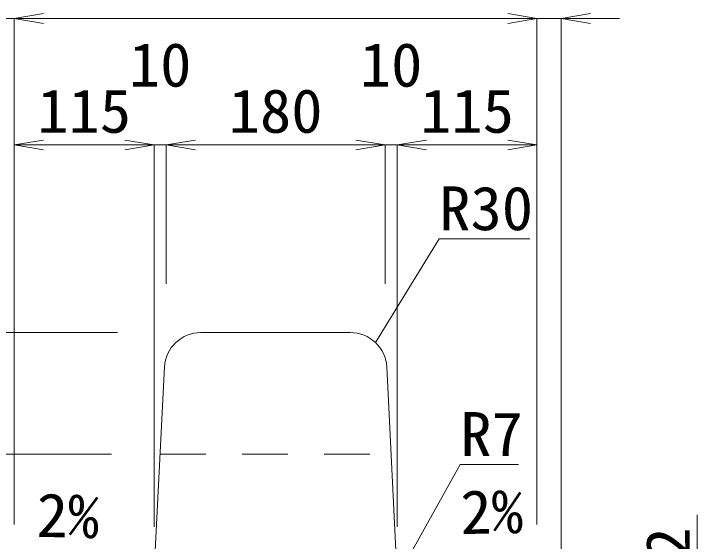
# Model space of a CAD drawing. Units: millimetres at full size; some dimension numbers follow another scale. Extents: x -734 to 58102, y 49499 to 87169.
# Drawn here: x 11594 to 12156, y 58287 to 58721 of the extents above; entities that cross this region are included whole.
import ezdxf
from ezdxf.enums import TextEntityAlignment as Align

# ---------------------------------------------------------------- set-up
doc = ezdxf.new("R2010")
doc.units = ezdxf.units.MM
doc.header["$LTSCALE"] = 50
doc.linetypes.add('USER1', pattern=[1.35, 0.75, -0.6])
for name, color, linetype, lineweight in [('寸法線', 7, 'Continuous', 13), ('引出線', 4, 'Continuous', 13), ('本体', 2, 'Continuous', 20)]:
    doc.layers.add(name, color=color, linetype=linetype, lineweight=lineweight)
doc.styles.add('ＭＳ 明朝', font='')
doc.styles.get('ＭＳ 明朝').set_extended_font_data('MS Mincho')

# ---------------------------------------------------------------- blocks, each defined once
blk = doc.blocks.new('open_arrow')
at = {"color": 0, "linetype": 'Continuous', "lineweight": -2}
blk.add_lwpolyline([(7.5, 1.25), (0, 0), (7.5, -1.25)], dxfattribs=at)

msp = doc.modelspace()

# ---------------------------------------------------------------- linework, layer by layer
at = {"layer": '寸法線'}
for p, q in [((11642.5, 58717.29), (11526.5, 58717.29)), ((11594.5, 58717.29), (12024.5, 58717.29)), ((11594.5, 58300.87), (11594.5, 58717.29)), ((11594.5, 58300.87), (11594.5, 58717.29)), ((11976.5, 58717.29), (12092.5, 58717.29)), ((12024.5, 58300.87), (12024.5, 58717.29)), ((12024.5, 58300.87), (12024.5, 58717.29)), ((12044.5, 58173.87), (12044.5, 58717.29)), ((11709.5, 58613.25), (11594.5, 58613.25)), ((11594.5, 58300.87), (11594.5, 58613.25)), ((11767.5, 58613.25), (11661.5, 58613.25)), ((11709.5, 58298.87), (11709.5, 58613.25)), ((11709.5, 58298.87), (11709.5, 58613.25)), ((11719.5, 58613.25), (11899.5, 58613.25)), ((11719.5, 58498.87), (11719.5, 58613.25)), ((11719.5, 58498.87), (11719.5, 58613.25)), ((11851.5, 58613.25), (11957.5, 58613.25)), ((11899.5, 58498.87), (11899.5, 58613.25)), ((11899.5, 58498.87), (11899.5, 58613.25)), ((11909.5, 58298.87), (11909.5, 58613.25)), ((11909.5, 58613.25), (12024.5, 58613.25)), ((11909.5, 58298.87), (11909.5, 58613.25)), ((12024.5, 58300.87), (12024.5, 58613.25)), ((11679.48, 58458.85), (11283.14, 58458.85)), ((11679.48, 58458.85), (11358.69, 58458.85)), ((11674.48, 58358.85), (11358.69, 58358.85)), ((11674.48, 58358.85), (11358.69, 58358.85)), ((12156.43, 58308.85), (12156.43, 58210.85))]:
    msp.add_line(p, q, dxfattribs=at)
at = {"layer": '引出線'}
for points in [[(11891.64, 58450.59), (11944.1, 58535.92), (12018.77, 58535.92)], [(11911.39, 58260.57), (11961.42, 58350.17), (12009.35, 58350.17)]]:
    msp.add_lwpolyline(points, dxfattribs=at)
at = {"layer": '本体'}
for p, q in [((11747.85, 58458.85), (11871.15, 58458.85)), ((11709.82, 58265.34), (11718.1, 58430.74)), ((11909.18, 58265.34), (11900.92, 58430.49))]:
    msp.add_line(p, q, dxfattribs=at)
at = {"layer": '本体', "linetype": 'USER1', "lineweight": 9}
msp.add_line((11714.5, 58358.85), (11904.5, 58358.85), dxfattribs=at)
at = {"layer": '本体'}
for centre, start, end in [((11748.04, 58428.85), 90, 177.1376), ((11870.96, 58428.85), 2.8624, 90)]:
    msp.add_arc(centre, 30, start, end, dxfattribs=at)

# ---------------------------------------------------------------- block references
at = {"layer": '寸法線', "xscale": 3.2, "yscale": 3.2}
for p in [(11594.5, 58717.29), (11594.5, 58717.29), (12044.5, 58717.29), (11594.5, 58613.25), (11719.5, 58613.25), (11719.5, 58613.25), (11909.5, 58613.25), (11909.5, 58613.25)]:
    msp.add_blockref('open_arrow', p, dxfattribs=at)
at = {"layer": '寸法線', "xscale": 3.2, "yscale": 3.2, "rotation": 180}
for p in [(12024.5, 58717.29), (12024.5, 58717.29), (11709.5, 58613.25), (11709.5, 58613.25), (11899.5, 58613.25), (11899.5, 58613.25), (12024.5, 58613.25)]:
    msp.add_blockref('open_arrow', p, dxfattribs=at)
at = {"layer": '引出線', "xscale": 0.0533, "yscale": 0.0533, "rotation": 58.4}
msp.add_blockref('open_arrow', (11891.64, 58450.59), dxfattribs=at)

# ---------------------------------------------------------------- texts
at = {"layer": '寸法線', "style": 'ＭＳ 明朝', "width": 1.05}
for s, p in [('10', (11714.5, 58679.25)), ('10', (11904.5, 58679.25)), ('115', (11652, 58641.27)), ('180', (11809.5, 58641.27)), ('115', (11967, 58641.27))]:
    msp.add_text(s, height=36.03, dxfattribs=at).set_placement(p, align=Align.MIDDLE_CENTER)
msp.add_text('2', height=36.03, rotation=90, dxfattribs=at).set_placement((12132.15, 58285.63), align=Align.MIDDLE_CENTER)
at = {"layer": '引出線', "style": 'ＭＳ 明朝', "width": 1.05}
for s, p in [('R30', (11944.1, 58579.12)), ('R7', (11961.42, 58393.37))]:
    msp.add_text(s, height=36.03, dxfattribs=at).set_placement(p, align=Align.TOP_LEFT)
msp.add_text('2%', height=36.03, rotation=358.854, dxfattribs=at).set_placement((11664.73, 58325.7), align=Align.TOP_RIGHT)
msp.add_text('2%', height=36.03, rotation=1.146, dxfattribs=at).set_placement((11961.18, 58328.93), align=Align.TOP_LEFT)

doc.saveas('drawing.dxf')
